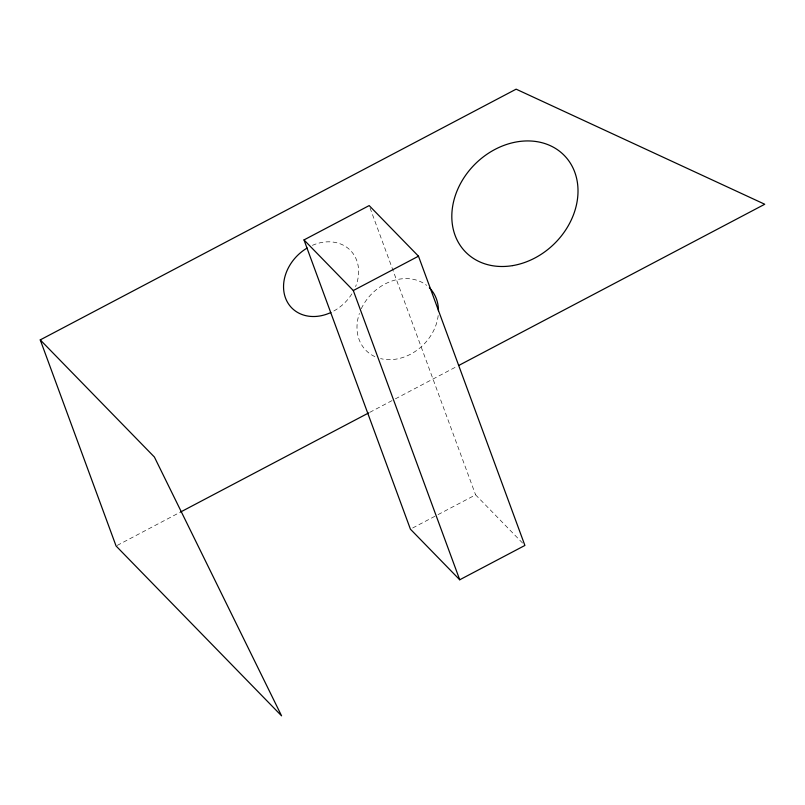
<?xml version="1.0" encoding="UTF-8"?>
<svg xmlns="http://www.w3.org/2000/svg" width="805" height="805" viewBox="0 0 805 805"><rect width="100%" height="100%" fill="white"/><g stroke="black" fill="none" stroke-linecap="round" stroke-linejoin="round"><path stroke-width="0.6" stroke-dasharray="4.03 3.02" d="M117.198 545.418L180.622 512M369.767 412.351L394.249 399.451M395.356 398.867L457.663 366.044M412.633 528.01L436.934 515.21M438.041 514.626L475.594 494.844L524.035 544.552M370.038 207.942L475.594 494.844M312.35 245.364A41.075 33.428 -44.3 0 1 349.803 249.802A41.075 33.428 -44.3 0 1 355.589 286.63M351.886 293.865A41.075 33.428 -44.3 0 1 332.978 311.454M438.192 315.5A44.567 36.275 -44.3 0 1 380.564 358.597M374.909 356.625A44.567 36.275 -44.3 0 1 359.412 313.376M361.274 308.758A44.567 36.275 -44.3 0 1 426.67 285.373"/><path stroke-width="1.21" d="M40.25 339.891L154.399 457.039L281.569 715.836L116.081 546.001L40.25 339.891L516.136 89.164L764.75 204.249L458.78 365.45M303.998 239.92L369.173 205.587L418.479 256.191L524.9 545.448L459.725 579.781L410.419 529.177L303.998 239.92L353.304 290.535L459.725 579.781M353.304 290.535L418.479 256.191M180.622 512L368.65 412.935M330.895 312.491A41.075 33.428 -44.3 0 1 285.473 297.93A41.075 33.428 -44.3 0 1 307.168 248.01M429.357 287.747A44.567 36.275 -44.3 0 1 438.463 310.821M512.664 265.61A69.039 56.189 -44.3 0 0 570.654 163.646A69.039 56.189 -44.3 0 0 461.416 181.92A69.039 56.189 -44.3 0 0 512.664 265.61"/></g></svg>
